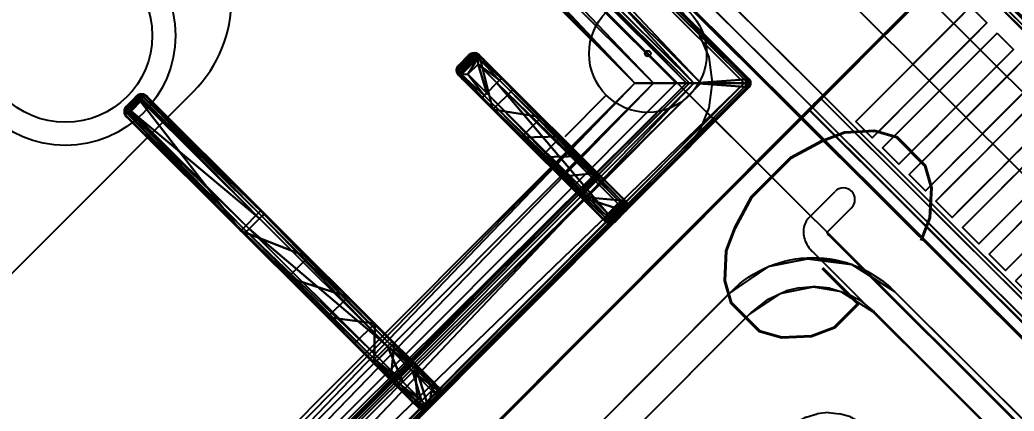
# Model space of a CAD drawing. Header units: millimetres. Extents: x 89237 to 96871, y -22823 to -19192.
# Drawn here: x 91001.9 to 91036.28, y -21288.24 to -21274.71 of the extents above; entities that cross this region are included whole.
import ezdxf

# ---------------------------------------------------------------- set-up
doc = ezdxf.new("R2010")
doc.units = ezdxf.units.MM
doc.header["$LTSCALE"] = 5
doc.linetypes.add('14.022_CEKIRDEKLER_SAFTLAR_+51.00$0$HIDDEN', pattern=[9.525, 6.35, -3.175])
for name, color, linetype in [('200-EquipBlack-3d', 250, 'Continuous'), ('200-EquipBorder-2d', 9, 'Continuous'), ('200-EquipID-2d', 7, 'Continuous'), ('200-EquipInternal-2d', 252, 'Continuous'), ('200-EquipSteel-3d', 9, 'Continuous'), ('250-Gas-2D', 50, 'Continuous')]:
    doc.layers.add(name, color=color, linetype=linetype)
doc.layers.add('200-InsPoint-3D', color=3, linetype='Continuous', plot=False)
doc.styles.add('SIMPLEX', font='simplex')

# ---------------------------------------------------------------- blocks, each defined once
blk = doc.blocks.new('ELECTROLUX-MC7-BODY400X250')
at = {"layer": '200-EquipBorder-2d'}
for p, q in [((0, -655), (0, 0)), ((400, 0), (400, -655))]:
    blk.add_line(p, q, dxfattribs=at)
at = {"layer": '200-EquipInternal-2d'}
blk.add_line((0, -80), (400, -80), dxfattribs=at)
at = {"layer": '200-EquipSteel-3d'}
for points, invisible_edges in [([(0, -0.34, 912.22), (0, 0, 910.5), (400, 0, 910.5), (400, -0.34, 912.22)], 8), ([(0, 0, 902.7), (0, -0.13, 901.81), (400, -0.13, 901.81), (400, 0, 902.7)], 2), ([(0, -0.13, 901.81), (0, -0.54, 901.01), (400, -0.54, 901.01), (400, -0.13, 901.81)], 10), ([(0, -1.32, 913.68), (0, -0.34, 912.22), (400, -0.34, 912.22), (400, -1.32, 913.68)], 10), ([(0, -0.54, 901.01), (0, -1.19, 900.39), (400, -1.19, 900.39), (400, -0.54, 901.01)], 10), ([(0, -1.19, 900.39), (0, -2, 900), (400, -2, 900), (400, -1.19, 900.39)], 8), ([(0, -2.78, 914.66), (0, -1.32, 913.68), (400, -1.32, 913.68), (400, -2.78, 914.66)], 10), ([(0, -655, 650), (0, -655, 900), (0, -2, 900), (0, -102, 724)], 12), ([(0, -2, 900), (0, -2, 724), (0, -102, 724)], 8), ([(0, -4.5, 915), (0, -2.78, 914.66), (400, -2.78, 914.66), (400, -4.5, 915)], 2), ([(400, -655, 650), (400, -102, 724), (400, -2, 900), (400, -655, 900)], 3), ([(400, -2, 900), (400, -2, 724), (400, -102, 724)], 8), ([(0, -71.6, 914.58), (0, -69.5, 915), (400, -69.5, 915), (400, -71.6, 914.58)], 8), ([(0, -73.39, 913.39), (0, -71.6, 914.58), (400, -71.6, 914.58), (400, -73.39, 913.39)], 10), ([(0, -74.58, 911.6), (0, -73.39, 913.39), (400, -73.39, 913.39), (400, -74.58, 911.6)], 10), ([(0, -75, 909.5), (0, -74.58, 911.6), (400, -74.58, 911.6), (400, -75, 909.5)], 2), ([(0, -75.45, 903.59), (0, -75, 905.7), (400, -75, 905.7), (400, -75.45, 903.59)], 8), ([(0, -76.64, 901.78), (0, -75.45, 903.59), (400, -75.45, 903.59), (400, -76.64, 901.78)], 10), ([(0, -78.4, 900.53), (0, -76.64, 901.78), (400, -76.64, 901.78), (400, -78.4, 900.53)], 10), ([(0, -80.5, 900), (0, -78.4, 900.53), (400, -78.4, 900.53), (400, -80.5, 900)], 2), ([(0, -102, 724), (0, -655, 650), (0, -102, 650)], 1), ([(400, -102, 724), (400, -655, 650), (400, -102, 650)], 1)]:
    blk.add_3dface(points, dxfattribs=dict(at, invisible_edges=invisible_edges))
for points in [[(0, 0, 910.5), (0, 0, 902.7), (400, 0, 902.7), (400, 0, 910.5)], [(0, -2, 724), (0, -2, 900), (400, -2, 900), (400, -2, 724)], [(0, -2, 724), (0, -102, 724), (400, -102, 724), (400, -2, 724)], [(0, -69.5, 915), (0, -4.5, 915), (400, -4.5, 915), (400, -69.5, 915)], [(0, -75, 905.7), (0, -75, 909.5), (400, -75, 909.5), (400, -75, 905.7)], [(0, -655, 650), (0, -102, 650), (400, -102, 650), (400, -655, 650)], [(0, -102, 650), (400, -102, 650), (400, -102, 724), (0, -102, 724)]]:
    blk.add_3dface(points, dxfattribs=at)
blk = doc.blocks.new('ELECTROLUX-MC-CAMINO400')
at = {"layer": '200-EquipInternal-2d'}
for points in [[(0, -0.21), (400, -0.21), (400, -75.21), (0, -75.21)], [(14, -10.37), (22, -10.37), (22, -66.52), (14, -66.52)], [(27, -10.37), (35, -10.37), (35, -66.52), (27, -66.52)], [(40, -10.37), (48, -10.37), (48, -66.52), (40, -66.52)], [(53, -10.37), (61, -10.37), (61, -66.52), (53, -66.52)], [(66, -10.37), (74, -10.37), (74, -66.52), (66, -66.52)], [(79, -10.37), (87, -10.37), (87, -66.52), (79, -66.52)]]:
    blk.add_lwpolyline(points, close=True, dxfattribs=at)
at = {"layer": '200-EquipSteel-3d'}
for points in [[(0, -0.21, 917.01), (0, -0.21, 956), (400, -0.21, 956), (400, -0.21, 917.01)], [(0, -69.44, 915), (0, -3.39, 915), (400, -3.39, 915), (400, -69.44, 915)]]:
    blk.add_3dface(points, dxfattribs=at)
for points, invisible_edges in [([(0, -0.21, 956), (0, -0.36, 956.76), (400, -0.36, 956.76), (400, -0.21, 956)], 2), ([(0, -0.25, 916.62), (0, -0.21, 917.01), (400, -0.21, 917.01), (400, -0.25, 916.62)], 8), ([(0, -0.37, 916.23), (0, -0.25, 916.62), (400, -0.25, 916.62), (400, -0.37, 916.23)], 10), ([(0, -0.36, 956.76), (0, -0.78, 957.41), (400, -0.78, 957.41), (400, -0.36, 956.76)], 10), ([(0, -0.56, 915.88), (0, -0.37, 916.23), (400, -0.37, 916.23), (400, -0.56, 915.88)], 10), ([(0, -0.82, 915.58), (0, -0.56, 915.88), (400, -0.56, 915.88), (400, -0.82, 915.58)], 10), ([(0, -0.78, 957.41), (0, -1.43, 957.84), (400, -1.43, 957.84), (400, -0.78, 957.41)], 10), ([(0, -1.41, 915.27), (0, -0.82, 915.58), (400, -0.82, 915.58), (400, -1.41, 915.27)], 10), ([(0, -2.05, 915.07), (0, -1.41, 915.27), (400, -1.41, 915.27), (400, -2.05, 915.07)], 10), ([(0, -1.43, 957.84), (0, -2.19, 958), (400, -2.19, 958), (400, -1.43, 957.84)], 8), ([(0, -2.72, 914.98), (0, -2.05, 915.07), (400, -2.05, 915.07), (400, -2.72, 914.98)], 10), ([(0, -3.39, 915), (0, -2.72, 914.98), (400, -2.72, 914.98), (400, -3.39, 915)], 2), ([(14, -10.37, 957.76), (22, -10.37, 957.76), (22, -2.19, 958), (14, -2.19, 958)], 10), ([(22, -2.19, 958), (27, -2.19, 958), (27, -10.37, 957.76), (22, -10.37, 957.76)], 14), ([(27, -10.37, 957.76), (35, -10.37, 957.76), (35, -2.19, 958), (27, -2.19, 958)], 10), ([(35, -2.19, 958), (40, -2.19, 958), (40, -10.37, 957.76), (35, -10.37, 957.76)], 14), ([(0, -17.47, 956.91), (0, -10.37, 957.76), (14, -10.37, 957.76), (14, -17.47, 956.91)], 10), ([(22, -17.47, 956.91), (22, -10.37, 957.76), (27, -10.37, 957.76), (27, -17.47, 956.91)], 10), ([(35, -17.47, 956.91), (35, -10.37, 957.76), (40, -10.37, 957.76), (40, -17.47, 956.91)], 10), ([(0, -24.48, 955.45), (0, -17.47, 956.91), (14, -17.47, 956.91), (14, -24.48, 955.45)], 10), ([(22, -24.48, 955.45), (22, -17.47, 956.91), (27, -17.47, 956.91), (27, -24.48, 955.45)], 10), ([(35, -24.48, 955.45), (35, -17.47, 956.91), (40, -17.47, 956.91), (40, -24.48, 955.45)], 10), ([(48, -24.48, 955.45), (48, -17.47, 956.91), (53, -17.47, 956.91), (53, -24.48, 955.45)], 10), ([(0, -31.33, 953.39), (0, -24.48, 955.45), (14, -24.48, 955.45), (14, -31.33, 953.39)], 10), ([(22, -31.33, 953.39), (22, -24.48, 955.45), (27, -24.48, 955.45), (27, -31.33, 953.39)], 10), ([(35, -31.33, 953.39), (35, -24.48, 955.45), (40, -24.48, 955.45), (40, -31.33, 953.39)], 10), ([(48, -31.33, 953.39), (48, -24.48, 955.45), (53, -24.48, 955.45), (53, -31.33, 953.39)], 10), ([(0, -37.98, 950.75), (0, -31.33, 953.39), (14, -31.33, 953.39), (14, -37.98, 950.75)], 10), ([(22, -37.98, 950.75), (22, -31.33, 953.39), (27, -31.33, 953.39), (27, -37.98, 950.75)], 10), ([(35, -37.98, 950.75), (35, -31.33, 953.39), (40, -31.33, 953.39), (40, -37.98, 950.75)], 10), ([(48, -37.98, 950.75), (48, -31.33, 953.39), (53, -31.33, 953.39), (53, -37.98, 950.75)], 10), ([(61, -37.98, 950.75), (61, -31.33, 953.39), (66, -31.33, 953.39), (66, -37.98, 950.75)], 10), ([(0, -44.37, 947.54), (0, -37.98, 950.75), (14, -37.98, 950.75), (14, -44.37, 947.54)], 10), ([(22, -44.37, 947.54), (22, -37.98, 950.75), (27, -37.98, 950.75), (27, -44.37, 947.54)], 10), ([(35, -44.37, 947.54), (35, -37.98, 950.75), (40, -37.98, 950.75), (40, -44.37, 947.54)], 10), ([(48, -44.37, 947.54), (48, -37.98, 950.75), (53, -37.98, 950.75), (53, -44.37, 947.54)], 10), ([(61, -44.37, 947.54), (61, -37.98, 950.75), (66, -37.98, 950.75), (66, -44.37, 947.54)], 10), ([(0, -50.47, 943.8), (0, -44.37, 947.54), (14, -44.37, 947.54), (14, -50.47, 943.8)], 10), ([(22, -50.47, 943.8), (22, -44.37, 947.54), (27, -44.37, 947.54), (27, -50.47, 943.8)], 10), ([(35, -50.47, 943.8), (35, -44.37, 947.54), (40, -44.37, 947.54), (40, -50.47, 943.8)], 10), ([(48, -50.47, 943.8), (48, -44.37, 947.54), (53, -44.37, 947.54), (53, -50.47, 943.8)], 10), ([(61, -50.47, 943.8), (61, -44.37, 947.54), (66, -44.37, 947.54), (66, -50.47, 943.8)], 10), ([(74, -50.47, 943.8), (74, -44.37, 947.54), (79, -44.37, 947.54), (79, -50.47, 943.8)], 10), ([(0, -56.22, 939.54), (0, -50.47, 943.8), (14, -50.47, 943.8), (14, -56.22, 939.54)], 10), ([(22, -56.22, 939.54), (22, -50.47, 943.8), (27, -50.47, 943.8), (27, -56.22, 939.54)], 10), ([(35, -56.22, 939.54), (35, -50.47, 943.8), (40, -50.47, 943.8), (40, -56.22, 939.54)], 10), ([(48, -56.22, 939.54), (48, -50.47, 943.8), (53, -50.47, 943.8), (53, -56.22, 939.54)], 10), ([(61, -56.22, 939.54), (61, -50.47, 943.8), (66, -50.47, 943.8), (66, -56.22, 939.54)], 10), ([(74, -56.22, 939.54), (74, -50.47, 943.8), (79, -50.47, 943.8), (79, -56.22, 939.54)], 10), ([(0, -61.59, 934.81), (0, -56.22, 939.54), (14, -56.22, 939.54), (14, -61.59, 934.81)], 10), ([(22, -61.59, 934.81), (22, -56.22, 939.54), (27, -56.22, 939.54), (27, -61.59, 934.81)], 10), ([(35, -61.59, 934.81), (35, -56.22, 939.54), (40, -56.22, 939.54), (40, -61.59, 934.81)], 10), ([(48, -61.59, 934.81), (48, -56.22, 939.54), (53, -56.22, 939.54), (53, -61.59, 934.81)], 10), ([(61, -61.59, 934.81), (61, -56.22, 939.54), (66, -56.22, 939.54), (66, -61.59, 934.81)], 10), ([(74, -61.59, 934.81), (74, -56.22, 939.54), (79, -56.22, 939.54), (79, -61.59, 934.81)], 10), ([(0, -66.52, 929.63), (0, -61.59, 934.81), (14, -61.59, 934.81), (14, -66.52, 929.63)], 10), ([(22, -66.52, 929.63), (22, -61.59, 934.81), (27, -61.59, 934.81), (27, -66.52, 929.63)], 10), ([(35, -66.52, 929.63), (35, -61.59, 934.81), (40, -61.59, 934.81), (40, -66.52, 929.63)], 10), ([(48, -66.52, 929.63), (48, -61.59, 934.81), (53, -61.59, 934.81), (53, -66.52, 929.63)], 10), ([(61, -66.52, 929.63), (61, -61.59, 934.81), (66, -61.59, 934.81), (66, -66.52, 929.63)], 10), ([(74, -66.52, 929.63), (74, -61.59, 934.81), (79, -61.59, 934.81), (79, -66.52, 929.63)], 10), ([(87, -66.52, 929.63), (87, -61.59, 934.81), (92, -61.59, 934.81), (92, -66.52, 929.63)], 10), ([(0, -71, 924.05), (0, -66.52, 929.63), (14, -66.52, 929.63), (14, -71, 924.05)], 14), ([(14, -71, 924.05), (22, -71, 924.05), (22, -66.52, 929.63), (14, -66.52, 929.63)], 11), ([(22, -71, 924.05), (27, -71, 924.05), (27, -66.52, 929.63), (22, -66.52, 929.63)], 15), ([(27, -71, 924.05), (35, -71, 924.05), (35, -66.52, 929.63), (27, -66.52, 929.63)], 11), ([(35, -71, 924.05), (40, -71, 924.05), (40, -66.52, 929.63), (35, -66.52, 929.63)], 15), ([(40, -71, 924.05), (48, -71, 924.05), (48, -66.52, 929.63), (40, -66.52, 929.63)], 11), ([(48, -71, 924.05), (53, -71, 924.05), (53, -66.52, 929.63), (48, -66.52, 929.63)], 15), ([(53, -71, 924.05), (61, -71, 924.05), (61, -66.52, 929.63), (53, -66.52, 929.63)], 11), ([(61, -71, 924.05), (66, -71, 924.05), (66, -66.52, 929.63), (61, -66.52, 929.63)], 15), ([(66, -71, 924.05), (74, -71, 924.05), (74, -66.52, 929.63), (66, -66.52, 929.63)], 11), ([(74, -71, 924.05), (79, -71, 924.05), (79, -66.52, 929.63), (74, -66.52, 929.63)], 15), ([(79, -71, 924.05), (87, -71, 924.05), (87, -66.52, 929.63), (79, -66.52, 929.63)], 11), ([(87, -71, 924.05), (92, -71, 924.05), (92, -66.52, 929.63), (87, -66.52, 929.63)], 15), ([(92, -71, 924.05), (100, -71, 924.05), (100, -66.52, 929.63), (92, -66.52, 929.63)], 11), ([(0, -70.76, 915.05), (0, -69.44, 915), (400, -69.44, 915), (400, -70.76, 915.05)], 8), ([(0, -72.06, 915.25), (0, -70.76, 915.05), (400, -70.76, 915.05), (400, -72.06, 915.25)], 10), ([(0, -74.97, 918.1), (0, -71, 924.05), (400, -71, 924.05), (400, -74.97, 918.1)], 2), ([(0, -73.33, 915.6), (0, -72.06, 915.25), (400, -72.06, 915.25), (400, -73.33, 915.6)], 10), ([(0, -74.56, 916.08), (0, -73.33, 915.6), (400, -73.33, 915.6), (400, -74.56, 916.08)], 10), ([(0, -74.96, 916.48), (0, -74.56, 916.08), (400, -74.56, 916.08), (400, -74.96, 916.48)], 10), ([(0, -75.18, 917), (0, -74.96, 916.48), (400, -74.96, 916.48), (400, -75.18, 917)], 10), ([(0, -74.97, 918.1), (0, -75.18, 917.57), (400, -75.18, 917.57), (400, -74.97, 918.1)], 2), ([(0, -75.18, 917.57), (0, -75.18, 917), (400, -75.18, 917), (400, -75.18, 917.57)], 10)]:
    blk.add_3dface(points, dxfattribs=dict(at, invisible_edges=invisible_edges))
blk = doc.blocks.new('ELECTROLUX-MC7-FRYTOP2-400')
at = {"layer": '200-EquipInternal-2d'}
for p, q in [((26, -91.46), (26, -90)), ((26, -91.46), (26, -102.78)), ((34, -90), (34, -91.46)), ((34, -91.46), (34, -102.13)), ((35, -102.31), (365, -102.31)), ((35, -110.31), (365, -110.31))]:
    blk.add_line(p, q, dxfattribs=at)
blk.add_lwpolyline([(375, -140), (375, -565, -0.414214), (335, -605), (65, -605, -0.414214), (25, -565), (25, -140, -0.414214), (65, -100), (335, -100, -0.414214)], format="xyb", close=True, dxfattribs=at)
blk.add_arc((30, -90), 4, 0, 180, dxfattribs=at)
blk.add_ellipse((30, -91.46), major_axis=(4, 0), ratio=0.707107, start_param=0, end_param=0.00009, dxfattribs=at)
for points, knots in [([(26, -102.78), (26, -103.52), (26.13, -104.26), (26.62, -105.67), (27, -106.33), (27.95, -107.57), (28.55, -108.13), (29.9, -109.06), (30.65, -109.44), (32.21, -109.99), (33.02, -110.17), (34.22, -110.29), (34.61, -110.31), (35, -110.31)], [3.141593, 3.141593, 3.141593, 3.141593, 3.384026, 3.384026, 3.640157, 3.640157, 3.934609, 3.934609, 4.248768, 4.248768, 4.562927, 4.562927, 4.712389, 4.712389, 4.712389, 4.712389]), ([(34, -102.13), (34.07, -102.16), (34.15, -102.19), (34.33, -102.24), (34.45, -102.26), (34.68, -102.3), (34.81, -102.31), (34.96, -102.31), (34.98, -102.31), (35, -102.31)], [4.1798311, 4.1798311, 4.1798311, 4.1798311, 4.33287, 4.33287, 4.5070789, 4.5070789, 4.6851432, 4.6851432, 4.712389, 4.712389, 4.712389, 4.712389])]:
    blk.add_open_spline(points, degree=3, knots=knots, dxfattribs=at)
at = {"layer": '200-EquipSteel-3d'}
for points, invisible_edges in [([(65, -100, 900), (335, -100, 900), (400, -80.5, 900), (0, -80.5, 900)], 11), ([(65, -100, 900), (47.95, -103.82, 900), (42.33, -107.77, 900), (0, -80.5, 900)], 12), ([(42.33, -107.77, 900), (36.72, -111.72, 900), (28.04, -124.69, 900), (0, -80.5, 900)], 12), ([(28.04, -124.69, 900), (25, -140, 900), (0, -80.5, 900)], 10), ([(25, -140, 900), (0, -80.5, 900), (0, -655, 900), (25, -565, 900)], 5), ([(66.11, -110, 890), (52.08, -113.14, 890), (47.95, -103.82, 900), (65, -100, 900)], 10), ([(335, -100, 900), (333.89, -110, 890), (66.11, -110, 890), (65, -100, 900)], 5), ([(52.08, -113.14, 890), (43.99, -118.82, 890), (35.68, -113.27, 900), (47.95, -103.82, 900)], 10), ([(43.99, -118.82, 890), (37.46, -128.59, 890), (28.04, -124.69, 900), (35.68, -113.27, 900)], 10), ([(81.39, -143.37, 890), (48.33, -115.06, 890), (53.52, -112.28, 890), (84.85, -141.52, 890)], 5), ([(53.52, -112.28, 890), (84.85, -141.52, 890), (88.6, -140.38, 890), (59.15, -110.58, 890)], 5), ([(88.6, -140.38, 890), (59.15, -110.58, 890), (65, -110, 890), (92.5, -140, 890)], 5), ([(65, -110, 890), (92.5, -140, 890), (307.5, -140, 890), (335, -110, 890)], 5), ([(43.79, -118.79, 890), (78.36, -145.86, 890), (81.39, -143.37, 890), (48.33, -115.06, 890)], 5), ([(75.87, -148.89, 890), (40.74, -122.35, 890), (43.79, -118.79, 890), (78.36, -145.86, 890)], 5), ([(38.29, -126.34, 890), (74.02, -152.35, 890), (75.87, -148.89, 890), (40.74, -122.35, 890)], 5), ([(37.46, -128.59, 890), (35, -140.98, 890), (25, -140.98, 900), (28.04, -124.69, 900)], 10), ([(72.88, -156.1, 890), (35.83, -132.97, 890), (38.29, -126.34, 890), (74.02, -152.35, 890)], 5), ([(35, -140, 890), (72.5, -160, 890), (72.88, -156.1, 890), (35.83, -132.97, 890)], 5), ([(72.5, -160, 890), (35, -140, 890), (35, -565, 890), (72.5, -500, 890)], 5), ([(35, -140.98, 890), (25, -140.98, 900), (25, -564.02, 900), (35, -564.02, 890)], 5)]:
    blk.add_3dface(points, dxfattribs=dict(at, invisible_edges=invisible_edges))
blk = doc.blocks.new('E7FRED2A00')
for name, p in [('ELECTROLUX-MC7-BODY400X250', (0, 0)), ('ELECTROLUX-MC-CAMINO400', (0, -1.29)), ('ELECTROLUX-MC7-FRYTOP2-400', (0, 0))]:
    blk.add_blockref(name, p)
blk = doc.blocks.new('ELECTROLUX-MC-BURNER6')
at = {"layer": '200-EquipInternal-2d'}
for radius in [38, 30]:
    blk.add_circle((0, 0), radius, dxfattribs=at)
blk = doc.blocks.new('ELECTROLUX-MC7-TOPFYERBRURNERS2')
at = {"layer": '200-EquipInternal-2d'}
for p, q in [((378, -83.5), (22, -83.5)), ((380, -651.5), (380, -85.5)), ((305.96, -143.5), (308.09, -143.5)), ((317.24, -143.5), (308.09, -143.5)), ((377.53, -143.5), (317.24, -143.5)), ((303.52, -146), (303.52, -151)), ((305.63, -146), (303.52, -146)), ((305.63, -151), (305.63, -146)), ((307.98, -146), (317.19, -146)), ((307.98, -146), (307.98, -151)), ((317.19, -146), (378, -146)), ((317.19, -151), (317.19, -146)), ((378, -151), (378, -146)), ((380, -151), (380, -146)), ((380, -151), (380, -146)), ((303.52, -151), (305.63, -151)), ((317.19, -151), (307.98, -151)), ((378, -151), (317.19, -151)), ((308.09, -153.5), (305.96, -153.5)), ((308.09, -153.5), (317.24, -153.5)), ((317.24, -153.5), (377.53, -153.5)), ((232.73, -236.66), (232.73, -242.84)), ((235.11, -234.75), (234.69, -234.75)), ((292.24, -234.75), (235.11, -234.75)), ((354.69, -234.75), (292.24, -234.75)), ((354.69, -234.75), (354.69, -237.25)), ((377.19, -234.75), (354.69, -234.75)), ((232.19, -237.25), (232.19, -242.25)), ((232.19, -237.25), (232.64, -237.25)), ((232.64, -237.25), (232.64, -242.25)), ((234.54, -237.25), (234.54, -242.25)), ((234.54, -237.25), (292.19, -237.25)), ((292.19, -237.25), (292.19, -242.25)), ((292.19, -237.25), (354.69, -237.25)), ((354.69, -237.25), (354.69, -242.25)), ((354.69, -237.25), (379.69, -237.25)), ((379.69, -237.25), (379.69, -242.25)), ((232.64, -242.25), (232.19, -242.25)), ((292.19, -242.25), (234.54, -242.25)), ((354.69, -242.25), (292.19, -242.25)), ((354.69, -242.25), (354.69, -244.75)), ((379.69, -242.25), (354.69, -242.25)), ((234.69, -244.75), (235.11, -244.75)), ((235.11, -244.75), (292.24, -244.75)), ((292.24, -244.75), (354.69, -244.75)), ((354.69, -244.75), (377.19, -244.75))]:
    blk.add_line(p, q, dxfattribs=at)
blk.add_lwpolyline([(48.98, -112.48), (351.02, -112.48), (351.02, -624.52), (48.98, -624.52)], close=True, dxfattribs=at)
blk.add_lwpolyline([(245, -353.5), (245, -222.25, 1), (155, -222.25), (155, -353.5)], format="xyb", dxfattribs=at)
for centre, radius, start, end in [((378, -85.5), 2, 0, 90), ((377.19, -237.25), 2.5, 0, 90), ((377.19, -242.25), 2.5, 270, 0)]:
    blk.add_arc(centre, radius, start, end, dxfattribs=at)
at = {"layer": '200-EquipInternal-2d', "extrusion": (0, 0, -1)}
for centre, major_axis, ratio, start_param, end_param in [((308.09, -146), (0, 2.5), 0.84544, -0.894481, 0), ((317.24, -146), (0, 2.5), 0.02182, 4.712389, 6.283185), ((377.53, -146), (0, 2.5), 0.948965, 0, 0.895145), ((308.09, -146), (1.92, 1.92), 0.8391, 4.014257, 4.690572), ((308.09, -146), (-2.5, 2.5), 0.02182, 4.734206, 5.410521), ((308.09, -151), (-1.92, 1.92), 0.8391, 4.734206, 5.410521), ((308.09, -151), (2.5, 2.5), 0.02182, 4.014257, 4.690572), ((317.24, -151), (0, 2.5), 0.02182, 3.141593, 4.712389), ((308.09, -151), (0, 2.5), 0.84544, 3.141593, 4.036074), ((377.53, -151), (0, 2.5), 0.948965, 2.246448, 3.141593)]:
    blk.add_ellipse(centre, major_axis=major_axis, ratio=ratio, start_param=start_param, end_param=end_param, dxfattribs=at)
at = {"layer": '200-EquipInternal-2d'}
for centre, major_axis, ratio, start_param, end_param in [((234.69, -237.25), (2.5, 0), 0.99863, 1.570796, 3.141593), ((236.11, -237.25), (3.47, 0), 0.720185, 2.903047, 3.141593), ((235.11, -237.25), (0, 2.5), 0.951091, 0, 0.914364), ((292.24, -237.25), (0, 2.5), 0.02182, 0, 1.570796), ((234.69, -242.25), (2.5, 0), 0.99863, 3.141593, 4.712389), ((236.11, -242.25), (-3.47, 0), 0.720185, 0, 0.238546), ((235.11, -242.25), (0, 2.5), 0.951091, 2.227228, 3.141593), ((292.24, -242.25), (0, 2.5), 0.02182, 1.570796, 3.141593)]:
    blk.add_ellipse(centre, major_axis=major_axis, ratio=ratio, start_param=start_param, end_param=end_param, dxfattribs=at)
for points, knots in [([(303.52, -146), (303.52, -145.84), (303.54, -145.68), (303.6, -145.36), (303.65, -145.2), (303.77, -144.89), (303.85, -144.74), (304.03, -144.47), (304.13, -144.34), (304.35, -144.12), (304.47, -144.02), (304.74, -143.83), (304.88, -143.75), (305.18, -143.63), (305.34, -143.58), (305.65, -143.51), (305.81, -143.5), (305.96, -143.5)], [15.096253, 15.096253, 15.096253, 15.096253, 15.567018, 15.567018, 16.037783, 16.037783, 16.508548, 16.508548, 16.979314, 16.979314, 17.45135, 17.45135, 17.923386, 17.923386, 18.395422, 18.395422, 18.867458, 18.867458, 18.867458, 18.867458]), ([(378, -146), (378.13, -145.86), (378.26, -145.71), (378.53, -145.41), (378.67, -145.25), (379.01, -144.87), (379.21, -144.64), (379.38, -144.44)], [0, 0, 0, 0, 0.576945, 0.576945, 1.153889, 1.153889, 2.068716, 2.068716, 2.068716, 2.068716]), ([(379.38, -144.44), (379.55, -144.64), (379.69, -144.87), (379.86, -145.25), (379.91, -145.41), (379.97, -145.71), (379.99, -145.86), (380, -146)], [11.858599, 11.858599, 11.858599, 11.858599, 12.773425, 12.773425, 13.35037, 13.35037, 13.927314, 13.927314, 13.927314, 13.927314]), ([(305.96, -153.5), (305.81, -153.5), (305.65, -153.49), (305.34, -153.42), (305.18, -153.37), (304.88, -153.25), (304.74, -153.17), (304.47, -152.98), (304.35, -152.88), (304.13, -152.66), (304.03, -152.53), (303.85, -152.26), (303.77, -152.11), (303.65, -151.8), (303.6, -151.64), (303.54, -151.32), (303.52, -151.16), (303.52, -151)], [3.776921, 3.776921, 3.776921, 3.776921, 4.248957, 4.248957, 4.720993, 4.720993, 5.193029, 5.193029, 5.665065, 5.665065, 6.135831, 6.135831, 6.606596, 6.606596, 7.077361, 7.077361, 7.548126, 7.548126, 7.548126, 7.548126]), ([(379.38, -152.56), (379.21, -152.36), (379.01, -152.13), (378.67, -151.75), (378.53, -151.59), (378.26, -151.29), (378.13, -151.14), (378, -151)], [11.858599, 11.858599, 11.858599, 11.858599, 12.773425, 12.773425, 13.35037, 13.35037, 13.927314, 13.927314, 13.927314, 13.927314]), ([(380, -151), (379.99, -151.14), (379.97, -151.29), (379.91, -151.59), (379.86, -151.75), (379.69, -152.13), (379.55, -152.36), (379.38, -152.56)], [0, 0, 0, 0, 0.576945, 0.576945, 1.153889, 1.153889, 2.068716, 2.068716, 2.068716, 2.068716]), ([(232.73, -236.66), (232.76, -236.56), (232.8, -236.45), (232.94, -236.13), (233.07, -235.92), (233.22, -235.72)], [0.764042, 0.764042, 0.764042, 0.764042, 1.153889, 1.153889, 2.012527, 2.012527, 2.012527, 2.012527]), ([(233.22, -235.72), (233.31, -235.83), (233.41, -235.94), (233.59, -236.16), (233.68, -236.27), (233.87, -236.49), (233.97, -236.6), (234.15, -236.81), (234.25, -236.91), (234.37, -237.05), (234.41, -237.09), (234.46, -237.16), (234.48, -237.18), (234.5, -237.2), (234.51, -237.21), (234.53, -237.23), (234.53, -237.23), (234.53, -237.24), (234.54, -237.24), (234.54, -237.24), (234.54, -237.24), (234.54, -237.25), (234.54, -237.25), (234.54, -237.25), (234.54, -237.25), (234.54, -237.25), (234.54, -237.25), (234.54, -237.25)], [5.918781, 5.918781, 5.918781, 5.918781, 6.382244, 6.382244, 6.833826, 6.833826, 7.285407, 7.285407, 7.736989, 7.736989, 7.96278, 7.96278, 8.075675, 8.075675, 8.132123, 8.132123, 8.160346, 8.160346, 8.174458, 8.174458, 8.181514, 8.181514, 8.185042, 8.185042, 8.186806, 8.186806, 8.18857, 8.18857, 8.18857, 8.18857]), ([(233.22, -243.78), (233.07, -243.58), (232.94, -243.37), (232.8, -243.04), (232.76, -242.94), (232.73, -242.84)], [11.917214, 11.917214, 11.917214, 11.917214, 12.775852, 12.775852, 13.165698, 13.165698, 13.165698, 13.165698]), ([(234.54, -242.25), (234.54, -242.25), (234.54, -242.25), (234.54, -242.25), (234.54, -242.25), (234.54, -242.25), (234.54, -242.25), (234.54, -242.26), (234.54, -242.26), (234.54, -242.26), (234.53, -242.26), (234.53, -242.27), (234.53, -242.27), (234.51, -242.29), (234.5, -242.3), (234.48, -242.32), (234.46, -242.34), (234.41, -242.4), (234.37, -242.45), (234.25, -242.59), (234.15, -242.69), (233.97, -242.9), (233.87, -243.01), (233.68, -243.23), (233.59, -243.34), (233.41, -243.56), (233.31, -243.67), (233.22, -243.78)], [8.188054, 8.188054, 8.188054, 8.188054, 8.189818, 8.189818, 8.191582, 8.191582, 8.19511, 8.19511, 8.202166, 8.202166, 8.216278, 8.216278, 8.244501, 8.244501, 8.300949, 8.300949, 8.413844, 8.413844, 8.639635, 8.639635, 9.091217, 9.091217, 9.542798, 9.542798, 9.99438, 9.99438, 10.457843, 10.457843, 10.457843, 10.457843])]:
    blk.add_open_spline(points, degree=3, knots=knots, dxfattribs=at)
at = {"layer": '200-EquipSteel-3d'}
for points, invisible_edges in [([(400, -80.5, 900), (345.89, -83.5, 900), (54.11, -83.5, 900), (0, -80.5, 900)], 5), ([(345.89, -83.5, 900), (354.63, -84.65, 900), (400, -80.5, 900)], 10), ([(354.63, -84.65, 900), (362.78, -88.02, 900), (400, -80.5, 900)], 10), ([(362.78, -88.02, 900), (369.77, -93.39, 900), (400, -80.5, 900)], 10), ([(369.77, -93.39, 900), (375.14, -100.38, 900), (400, -80.5, 900)], 10), ([(375.14, -100.38, 900), (378.51, -108.53, 900), (400, -80.5, 900)], 10), ([(378.51, -108.53, 900), (379.66, -117.26, 900), (400, -80.5, 900)], 10), ([(400, -655, 900), (379.66, -619.74, 900), (379.66, -117.26, 900), (400, -80.5, 900)], 5)]:
    blk.add_3dface(points, dxfattribs=dict(at, invisible_edges=invisible_edges))
at = {"layer": '200-EquipBlack-3d'}
mesh = blk.add_polyface(dxfattribs=at)
corners = [(379.78, -85.71, 904.1), (380, -85.5, 900), (379.52, -84.72, 904.14), (379.73, -84.5, 900), (378, -83.5, 900), (378.78, -83.98, 904.14), (379, -83.77, 900), (377.79, -83.72, 904.1), (379.48, -85.71, 905.06), (379.29, -84.85, 905), (378.65, -85.21, 905.73), (378.76, -85.71, 905.75), (378.65, -84.21, 905), (377.79, -84.02, 905.06), (378.29, -84.85, 905.73), (377.79, -84.74, 905.75), (377.79, -85.71, 906), (22.21, -85.71, 906), (22.21, -84.74, 905.75), (22.21, -84.02, 905.06), (22.21, -83.72, 904.1), (22, -83.5, 900), (365.45, -638.95, 900), (22, -653.5, 900), (34.55, -638.95, 900), (365.45, -98.05, 900), (380, -651.5, 900), (34.55, -98.05, 900), (20, -85.5, 900), (21, -83.77, 900), (379.73, -652.5, 900), (379, -653.23, 900), (378, -653.5, 900), (20, -651.5, 900), (20.27, -652.5, 900), (21, -653.23, 900), (20.27, -84.5, 900), (21.22, -83.98, 904.14), (20.48, -84.72, 904.14), (20.22, -85.71, 904.1), (21.35, -84.21, 905), (21.71, -84.85, 905.73), (20.71, -84.85, 905), (20.52, -85.71, 905.06), (21.35, -85.21, 905.73), (21.24, -85.71, 905.75), (22.21, -651.29, 906), (21.24, -651.29, 905.75), (20.52, -651.29, 905.06), (20.22, -651.29, 904.1), (20.48, -652.28, 904.14), (21.22, -653.02, 904.14), (22.21, -653.28, 904.1), (20.71, -652.15, 905), (21.35, -651.79, 905.73), (21.35, -652.79, 905), (22.21, -652.98, 905.06), (21.71, -652.15, 905.73), (22.21, -652.26, 905.75), (35.55, -637.95, 899.73), (35.55, -99.05, 899.73), (36.28, -99.78, 899), (36.28, -637.22, 899), (38.88, -634.62, 902.5), (38.88, -102.38, 902.5), (36.31, -637.19, 905.06), (36.31, -99.81, 905.06), (32.81, -96.31, 906), (32.81, -640.69, 906), (48.98, -624.52, 885), (48.98, -112.48, 885), (44.36, -107.86, 885), (44.36, -629.14, 885), (377.79, -653.28, 904.1), (377.79, -652.98, 905.06), (377.79, -651.29, 906), (377.79, -652.26, 905.75), (363.72, -637.22, 899), (364.45, -637.95, 899.73), (364.45, -99.05, 899.73), (363.72, -99.78, 899), (367.19, -640.69, 906), (367.19, -96.31, 906), (378.78, -653.02, 904.14), (379.52, -652.28, 904.14), (379.78, -651.29, 904.1), (378.65, -652.79, 905), (378.29, -652.15, 905.73), (379.29, -652.15, 905), (379.48, -651.29, 905.06), (378.65, -651.79, 905.73), (378.76, -651.29, 905.75), (361.12, -634.62, 902.5), (351.02, -624.52, 885), (363.69, -637.19, 905.06), (355.64, -629.14, 885), (355.64, -107.86, 885), (351.02, -112.48, 885), (361.12, -102.38, 902.5), (363.69, -99.81, 905.06)]
mesh.append_faces([[corners[k] for k in face] for face in [(16, 10, 14), (17, 41, 44), (46, 54, 57), (75, 87, 90)]])
mesh.append_faces([[corners[k] for k in face] for face in [(4, 5, 6), (8, 10, 11), (16, 11, 10), (15, 16, 14), (7, 19, 13), (13, 18, 15), (28, 38, 36), (19, 41, 18), (17, 18, 41), (45, 17, 44), (39, 48, 43), (43, 47, 45), (23, 51, 35), (48, 54, 47), (46, 47, 54), (58, 46, 57), (52, 74, 56), (76, 56, 74), (26, 84, 30), (74, 87, 76), (85, 88, 84), (88, 87, 86), (75, 76, 87), (91, 75, 90), (85, 8, 89), (11, 89, 8)]], dxfattribs={"vtx0": -1})
mesh.append_faces([[corners[k] for k in face] for face in [(16, 15, 17), (22, 23, 24), (25, 26, 22), (27, 21, 25), (21, 28, 29), (6, 1, 4), (4, 25, 21), (24, 28, 27), (35, 33, 23), (26, 25, 1), (23, 22, 32), (17, 45, 46), (75, 81, 46), (81, 16, 82), (46, 67, 17), (17, 82, 16), (93, 72, 69), (72, 93, 95), (70, 71, 97), (97, 95, 93)]], dxfattribs={"vtx0": -1, "vtx1": -1})
mesh.append_faces([[corners[k] for k in face] for face in [(21, 27, 28), (4, 1, 25), (26, 32, 22), (24, 23, 33)]], dxfattribs={"vtx0": -1, "vtx1": -1, "vtx2": -1})
mesh.append_faces([[corners[k] for k in face] for face in [(17, 15, 18), (24, 33, 28), (46, 45, 47), (75, 58, 76), (16, 91, 11)]], dxfattribs={"vtx0": -1, "vtx2": -1})
mesh.append_faces([[corners[k] for k in face] for face in [(0, 1, 2), (5, 2, 6), (8, 0, 9), (5, 12, 2), (5, 7, 12), (12, 13, 14), (12, 14, 9), (2, 9, 0), (10, 9, 14), (19, 18, 13), (4, 21, 7), (30, 31, 26), (34, 33, 35), (20, 21, 37), (38, 37, 36), (19, 20, 40), (38, 42, 37), (38, 39, 42), (42, 43, 44), (42, 44, 40), (37, 40, 20), (41, 40, 44), (48, 47, 43), (28, 33, 39), (49, 33, 50), (51, 50, 35), (48, 49, 53), (51, 55, 50), (51, 52, 55), (55, 56, 57), (55, 57, 53), (50, 53, 49), (54, 53, 57), (24, 27, 59), (61, 62, 60), (63, 64, 65), (67, 68, 66), (69, 70, 63), (61, 71, 62), (73, 74, 52), (58, 56, 76), (32, 73, 23), (62, 77, 59), (22, 24, 78), (27, 25, 60), (80, 61, 79), (73, 32, 83), (84, 83, 30), (74, 73, 86), (88, 89, 90), (88, 86, 84), (83, 84, 86), (92, 93, 63), (68, 81, 65), (92, 63, 94), (72, 95, 62), (95, 96, 77), (98, 97, 92), (81, 82, 94), (98, 92, 99), (77, 80, 78), (25, 22, 79), (0, 8, 85), (91, 89, 11), (80, 96, 61), (70, 97, 64), (64, 98, 66), (82, 67, 99), (1, 0, 26)]], dxfattribs={"vtx1": -1})
mesh.append_faces([[corners[k] for k in face] for face in [(31, 32, 26), (75, 46, 58), (75, 16, 81), (81, 68, 46), (68, 67, 46), (67, 82, 17), (70, 69, 71), (72, 71, 69), (71, 96, 97), (96, 95, 97), (16, 75, 91)]], dxfattribs={"vtx1": -1, "vtx2": -1})
mesh.append_faces([[corners[k] for k in face] for face in [(1, 3, 2), (4, 7, 5), (2, 3, 6), (8, 9, 10), (7, 13, 12), (12, 9, 2), (13, 15, 14), (7, 20, 19), (21, 20, 7), (6, 3, 1), (28, 36, 29), (21, 29, 37), (28, 39, 38), (37, 29, 36), (19, 40, 41), (39, 43, 42), (42, 40, 37), (43, 45, 44), (39, 49, 48), (33, 49, 39), (33, 34, 50), (23, 52, 51), (50, 34, 35), (48, 53, 54), (52, 56, 55), (55, 53, 50), (56, 58, 57), (27, 60, 59), (62, 59, 60), (64, 66, 65), (68, 65, 66), (70, 64, 63), (71, 72, 62), (73, 52, 23), (77, 78, 59), (24, 59, 78), (25, 79, 60), (61, 60, 79), (32, 31, 83), (26, 85, 84), (83, 31, 30), (74, 86, 87), (73, 83, 86), (85, 89, 88), (88, 90, 87), (89, 91, 90), (93, 69, 63), (81, 94, 65), (63, 65, 94), (95, 77, 62), (96, 80, 77), (97, 93, 92), (82, 99, 94), (92, 94, 99), (80, 79, 78), (22, 78, 79), (96, 71, 61), (97, 98, 64), (98, 99, 66), (67, 66, 99), (0, 85, 26)]], dxfattribs={"vtx2": -1})
mesh = blk.add_polyface(dxfattribs=at)
corners = [(307.98, -151, 934.6), (306.44, -144.44, 933.98), (306.44, -152.56, 933.98), (307.98, -146, 934.6), (305.63, -146, 932.53), (305.63, -151, 932.53), (303.71, -151.96, 920.55), (303.52, -151, 920.59), (304.24, -152.77, 920.43), (307.18, -153.25, 933.14), (305.96, -153.5, 920), (308.09, -153.5, 932.1), (305.03, -153.31, 920.24), (303.52, -146, 920.59), (303.71, -145.04, 920.55), (307.18, -143.75, 933.14), (304.24, -144.23, 920.43), (305.03, -143.69, 920.24), (305.96, -143.5, 920), (308.09, -143.5, 932.1), (317.24, -153.5, 932.5), (322.73, -153.5, 912.68), (375.79, -153.5, 932.5), (346.02, -153.5, 885), (363.72, -153.5, 899), (336.51, -153.5, 900.63), (355.64, -153.5, 885), (364.17, -153.5, 899.53), (364.77, -153.5, 899.88), (377.5, -153.5, 900), (365.45, -153.5, 900), (322.73, -143.5, 912.68), (346.02, -143.5, 885), (336.51, -143.5, 900.63), (317.24, -143.5, 932.5), (377.5, -143.5, 900), (365.45, -143.5, 900), (375.79, -143.5, 932.5), (364.77, -143.5, 899.88), (364.17, -143.5, 899.53), (355.64, -143.5, 885), (363.72, -143.5, 899), (378.27, -146, 933.1), (380, -146, 900), (378.1, -145.2, 933.81), (378.75, -143.83, 900), (377.64, -144.44, 934.45), (379.66, -144.75, 900), (376.82, -143.75, 933.58), (380, -151, 900), (378.27, -151, 933.1), (379.66, -152.25, 900), (378.75, -153.17, 900), (317.19, -144.75, 934.67), (317.19, -146, 935), (317.21, -143.83, 933.75), (376.98, -145.2, 934.87), (376.27, -146, 935), (317.19, -151, 935), (376.27, -151, 935), (377.64, -152.56, 934.45), (376.98, -151.8, 934.87), (378.1, -151.8, 933.81), (376.82, -153.25, 933.58), (317.21, -153.17, 933.75), (317.19, -152.25, 934.67)]
mesh.append_faces([[corners[k] for k in face] for face in [(5, 6, 2), (5, 7, 6), (6, 8, 2), (13, 4, 14), (16, 14, 1), (1, 14, 4), (42, 43, 44), (45, 46, 47), (46, 45, 48), (46, 44, 47), (44, 43, 47), (1, 55, 15), (48, 55, 46), (46, 53, 56), (57, 56, 54), (50, 62, 49), (49, 62, 51), (63, 52, 60), (52, 51, 60), (60, 51, 62), (61, 65, 60), (59, 58, 61), (60, 64, 63), (9, 64, 2)]])
mesh.append_faces([[corners[k] for k in face] for face in [(0, 1, 2), (15, 16, 1), (16, 15, 17), (19, 17, 15), (32, 25, 33), (35, 48, 45), (35, 30, 36), (3, 53, 1), (53, 55, 1), (55, 53, 46), (58, 65, 61), (65, 64, 60), (64, 65, 2), (65, 0, 2)]], dxfattribs={"vtx0": -1})
mesh.append_faces([[corners[k] for k in face] for face in [(20, 21, 22), (23, 24, 25), (25, 22, 21), (30, 22, 28), (12, 17, 10), (17, 12, 16), (6, 14, 8), (8, 16, 12), (18, 34, 31), (37, 31, 34), (51, 29, 49), (49, 30, 43)]], dxfattribs={"vtx0": -1, "vtx1": -1})
mesh.append_faces([[corners[k] for k in face] for face in [(25, 28, 22), (37, 38, 33), (35, 43, 30)]], dxfattribs={"vtx0": -1, "vtx1": -1, "vtx2": -1})
mesh.append_faces([[corners[k] for k in face] for face in [(37, 33, 31), (33, 39, 41), (34, 15, 55), (34, 55, 48), (58, 54, 3), (54, 58, 59), (20, 63, 64), (20, 64, 9)]], dxfattribs={"vtx0": -1, "vtx2": -1})
mesh.append_faces([[corners[k] for k in face] for face in [(1, 4, 2), (2, 8, 9), (10, 11, 12), (12, 9, 8), (4, 13, 5), (18, 17, 19), (11, 10, 20), (29, 22, 30), (7, 13, 6), (10, 18, 21), (25, 21, 33), (19, 34, 18), (35, 36, 37), (40, 32, 41), (37, 48, 35), (43, 42, 49), (45, 47, 35), (19, 15, 34), (37, 34, 48), (0, 58, 3), (57, 54, 59), (42, 44, 50), (46, 60, 44), (60, 46, 61), (59, 61, 57), (62, 50, 44), (22, 29, 63), (22, 63, 20), (11, 20, 9), (26, 23, 40), (24, 26, 41), (36, 30, 38), (24, 41, 27), (39, 38, 27)]], dxfattribs={"vtx1": -1})
mesh.append_faces([[corners[k] for k in face] for face in [(10, 21, 20), (24, 27, 25), (27, 28, 25), (13, 14, 6), (14, 16, 8), (36, 38, 37), (38, 39, 33), (32, 33, 41), (47, 43, 35), (29, 30, 49), (3, 54, 53), (58, 0, 65)]], dxfattribs={"vtx1": -1, "vtx2": -1})
mesh.append_faces([[corners[k] for k in face] for face in [(0, 3, 1), (4, 5, 2), (11, 9, 12), (13, 7, 5), (23, 26, 24), (17, 18, 10), (18, 31, 21), (32, 23, 25), (21, 31, 33), (42, 50, 49), (51, 52, 29), (54, 56, 53), (46, 56, 61), (60, 62, 44), (61, 56, 57), (29, 52, 63), (23, 32, 40), (26, 40, 41), (30, 28, 38), (41, 39, 27), (38, 28, 27)]], dxfattribs={"vtx2": -1})
mesh = blk.add_polyface(dxfattribs=at)
corners = [(234.06, -235.01, 931.06), (233.44, -235.08, 922), (233.22, -235.72, 931.91), (235.11, -234.75, 930.01), (234.69, -234.75, 922), (232.52, -236, 922), (232.73, -236.66, 931.11), (232.64, -237.25, 930.59), (232.64, -237.1, 930.62), (232.19, -237.25, 922), (232.66, -236.95, 930.72), (290.6, -234.75, 922), (290.6, -244.75, 922), (234.69, -244.75, 922), (232.52, -243.5, 922), (233.44, -244.41, 922), (232.19, -242.25, 922), (292.24, -234.75, 932.5), (313.55, -234.75, 917.44), (354.69, -234.75, 932.5), (365.94, -234.75, 929.49), (374.17, -234.75, 921.25), (377.19, -234.75, 900), (365.45, -234.75, 900), (377.19, -234.75, 910), (333.01, -234.75, 904.45), (364.77, -234.75, 899.88), (364.17, -234.75, 899.53), (355.64, -234.75, 885), (346.02, -234.75, 885), (363.72, -234.75, 899), (292.21, -235.08, 933.75), (233.92, -236.54, 932.35), (292.19, -236, 934.67), (292.19, -237.25, 935), (234.26, -236.93, 932.45), (234.42, -237.1, 932.47), (234.48, -237.18, 932.48), (234.52, -237.22, 932.48), (234.54, -237.25, 932.48), (354.69, -235.08, 933.75), (366.56, -235.08, 930.57), (354.69, -237.25, 935), (367.02, -236, 931.36), (354.69, -236, 934.67), (367.19, -237.25, 931.65), (376.05, -236, 922.33), (375.25, -235.08, 921.87), (379.69, -237.25, 910), (379.35, -236, 910), (376.34, -237.25, 922.5), (378.44, -235.08, 910), (379.69, -237.25, 900), (379.35, -236, 900), (378.44, -235.08, 900), (233.22, -243.78, 931.91), (232.73, -242.84, 931.11), (233.92, -242.96, 932.35), (234.26, -242.57, 932.45), (234.42, -242.4, 932.47), (234.48, -242.32, 932.48), (234.54, -242.26, 932.48), (232.64, -242.25, 930.59), (232.64, -242.4, 930.62), (232.66, -242.55, 930.72), (234.06, -244.49, 931.06), (235.11, -244.75, 930.01), (292.24, -244.75, 932.5), (333.01, -244.75, 904.45), (377.19, -244.75, 910), (313.55, -244.75, 917.44), (346.02, -244.75, 885), (363.72, -244.75, 899), (355.64, -244.75, 885), (364.17, -244.75, 899.53), (364.77, -244.75, 899.88), (365.45, -244.75, 900), (377.19, -244.75, 900), (374.17, -244.75, 921.25), (365.94, -244.75, 929.49), (354.69, -244.75, 932.5), (378.44, -244.41, 910), (375.25, -244.41, 921.87), (379.69, -242.25, 910), (376.05, -243.5, 922.33), (379.35, -243.5, 910), (376.34, -242.25, 922.5), (367.02, -243.5, 931.36), (366.56, -244.41, 930.57), (354.69, -242.25, 935), (354.69, -243.5, 934.67), (367.19, -242.25, 931.65), (354.69, -244.41, 933.75), (378.44, -244.41, 900), (379.69, -242.25, 900), (379.35, -243.5, 900), (292.21, -244.41, 933.75), (292.19, -243.5, 934.67), (292.19, -242.25, 935)]
mesh.append_faces([[corners[k] for k in face] for face in [(0, 1, 2), (1, 5, 2), (2, 5, 6), (32, 33, 2), (2, 31, 0), (56, 14, 55), (65, 55, 15), (15, 55, 14), (65, 96, 55), (55, 97, 57)]])
mesh.append_faces([[corners[k] for k in face] for face in [(9, 6, 5), (33, 31, 2), (20, 40, 41), (42, 43, 44), (43, 47, 41), (50, 49, 46), (51, 46, 49), (48, 53, 49), (22, 51, 54), (54, 49, 53), (6, 55, 2), (13, 65, 15), (78, 81, 82), (83, 84, 85), (84, 88, 82), (91, 90, 87), (92, 87, 90), (94, 85, 95), (95, 81, 93), (83, 50, 86), (42, 91, 45), (45, 86, 50), (96, 97, 55), (89, 97, 90), (90, 96, 92), (29, 68, 25), (12, 18, 70), (70, 25, 68)]], dxfattribs={"vtx0": -1})
mesh.append_faces([[corners[k] for k in face] for face in [(5, 11, 9), (13, 14, 12), (11, 17, 18), (24, 18, 21), (30, 25, 27), (19, 40, 20), (56, 10, 64), (7, 9, 62), (66, 12, 67), (68, 69, 70), (71, 72, 68), (70, 67, 12), (69, 81, 78), (22, 52, 23), (95, 77, 94), (80, 92, 67), (97, 96, 90), (34, 98, 42)]], dxfattribs={"vtx0": -1, "vtx1": -1})
mesh.append_faces([[corners[k] for k in face] for face in [(24, 23, 25), (36, 37, 34), (37, 38, 34), (38, 39, 34), (60, 37, 59), (37, 60, 38), (38, 61, 39), (61, 38, 60), (37, 36, 59), (62, 64, 10), (69, 68, 76), (23, 94, 77), (61, 60, 98), (60, 59, 98), (39, 61, 34), (61, 98, 34)]], dxfattribs={"vtx0": -1, "vtx1": -1, "vtx2": -1})
mesh.append_faces([[corners[k] for k in face] for face in [(24, 25, 18), (17, 0, 31), (24, 47, 51), (17, 31, 40), (80, 88, 92), (69, 93, 81), (67, 96, 65), (98, 57, 97), (67, 92, 96)]], dxfattribs={"vtx0": -1, "vtx2": -1})
mesh.append_faces([[corners[k] for k in face] for face in [(0, 3, 1), (10, 6, 9), (1, 4, 5), (4, 3, 11), (22, 23, 24), (28, 29, 30), (3, 0, 17), (35, 36, 34), (20, 41, 21), (43, 45, 46), (43, 41, 44), (48, 49, 50), (50, 46, 45), (47, 21, 41), (40, 44, 41), (40, 31, 44), (52, 53, 48), (51, 49, 54), (55, 57, 2), (58, 35, 57), (58, 59, 35), (32, 2, 57), (6, 10, 56), (8, 7, 10), (63, 64, 62), (14, 56, 16), (64, 63, 16), (13, 12, 66), (77, 69, 76), (78, 82, 79), (84, 86, 87), (84, 82, 85), (89, 90, 91), (91, 87, 86), (88, 79, 82), (81, 85, 82), (77, 93, 69), (85, 81, 95), (48, 50, 83), (91, 86, 45), (52, 48, 94), (54, 53, 22), (76, 23, 77), (66, 67, 65), (58, 57, 98), (71, 68, 29), (18, 25, 70), (71, 29, 73), (73, 28, 72), (23, 76, 26), (72, 30, 74), (27, 26, 74)]], dxfattribs={"vtx1": -1})
mesh.append_faces([[corners[k] for k in face] for face in [(7, 8, 9), (4, 11, 5), (11, 12, 9), (14, 16, 12), (16, 9, 12), (3, 17, 11), (17, 19, 18), (19, 20, 18), (20, 21, 18), (23, 26, 25), (26, 27, 25), (29, 25, 30), (33, 32, 34), (34, 42, 33), (33, 44, 31), (19, 17, 40), (22, 24, 51), (36, 35, 59), (7, 62, 10), (9, 16, 62), (63, 62, 16), (72, 74, 68), (74, 75, 68), (75, 76, 68), (69, 78, 70), (78, 79, 70), (79, 80, 70), (80, 67, 70), (53, 52, 22), (52, 94, 23), (89, 98, 97)]], dxfattribs={"vtx1": -1, "vtx2": -1})
mesh.append_faces([[corners[k] for k in face] for face in [(3, 4, 1), (8, 10, 9), (13, 15, 14), (32, 35, 34), (42, 45, 43), (43, 46, 47), (24, 21, 47), (51, 47, 46), (42, 44, 33), (6, 56, 55), (35, 32, 57), (13, 66, 65), (56, 64, 16), (71, 73, 72), (83, 86, 84), (84, 87, 88), (80, 79, 88), (92, 88, 87), (94, 83, 85), (42, 89, 91), (48, 83, 94), (95, 93, 77), (59, 58, 98), (98, 89, 42), (12, 11, 18), (29, 28, 73), (28, 30, 72), (76, 75, 26), (30, 27, 74), (26, 75, 74)]], dxfattribs={"vtx2": -1})
mesh = blk.add_polyface(dxfattribs=at)
corners = [(33.32, -379.61, 880), (366.68, -379.61, 880), (33.32, -383.23, 880), (366.68, -383.23, 880), (33.32, -353.77, 880), (366.68, -353.77, 880), (33.32, -357.39, 880), (366.68, -357.39, 880), (370.45, -357.54, 894.07), (29.55, -357.54, 894.07), (370.7, -357.75, 894.84), (28.97, -357.94, 895.59), (371.03, -357.94, 895.59), (29.3, -357.75, 894.84), (28.57, -358.13, 896.29), (371.43, -358.13, 896.29), (29.55, -361.16, 894.07), (370.45, -375.84, 894.07), (29.55, -375.84, 894.07), (370.5, -375.79, 894.26), (29.44, -375.74, 894.46), (370.56, -375.74, 894.46), (29.5, -375.79, 894.26), (29.37, -375.68, 894.65), (370.63, -375.68, 894.65), (29.55, -379.46, 894.07), (21.82, -362.96, 900), (25.49, -360.12, 899.11), (21.82, -374.04, 900), (25.49, -376.88, 899.11), (28.44, -363.73, 896.5), (27.13, -358.95, 897.99), (28.77, -362.18, 895.96), (29.07, -361.65, 895.39), (29.44, -361.26, 894.46), (29.5, -361.21, 894.26), (29.37, -361.32, 894.65), (28.53, -362.91, 896.36), (28.44, -373.27, 896.5), (28.53, -374.09, 896.36), (28.57, -378.87, 896.29), (28.77, -374.82, 895.96), (28.97, -379.06, 895.59), (29.3, -379.25, 894.84), (29.07, -375.35, 895.39), (27.13, -378.05, 897.99), (378.18, -362.96, 900), (374.51, -360.12, 899.11), (372.87, -358.95, 897.99), (370.45, -361.16, 894.07), (370.56, -361.26, 894.46), (370.5, -361.21, 894.26), (370.63, -361.32, 894.65), (370.93, -361.65, 895.39), (371.23, -362.18, 895.96), (371.47, -362.91, 896.36), (371.56, -363.73, 896.5), (371.56, -373.27, 896.5), (371.47, -374.09, 896.36), (370.93, -375.35, 895.39), (371.23, -374.82, 895.96), (370.45, -379.46, 894.07), (371.03, -379.06, 895.59), (370.7, -379.25, 894.84), (371.43, -378.87, 896.29), (372.87, -378.05, 897.99), (378.18, -374.04, 900), (374.51, -376.88, 899.11)]
mesh.append_faces([[corners[k] for k in face] for face in [(28, 27, 29), (39, 40, 38), (29, 31, 45), (26, 47, 27), (15, 31, 48), (48, 27, 47), (32, 55, 37), (56, 37, 55), (38, 58, 39), (60, 39, 58), (40, 65, 45), (66, 29, 67), (67, 45, 65), (48, 56, 15), (46, 67, 47), (47, 65, 48)]], dxfattribs={"vtx0": -1})
mesh.append_faces([[corners[k] for k in face] for face in [(8, 9, 10), (11, 12, 13), (13, 10, 9), (17, 18, 19), (20, 21, 22), (22, 19, 18), (11, 32, 14), (32, 11, 33), (9, 34, 13), (13, 33, 11), (40, 41, 42), (23, 43, 44), (43, 20, 25), (18, 25, 22), (22, 25, 20), (44, 42, 41), (6, 49, 16), (50, 35, 51), (35, 50, 34), (52, 34, 50), (51, 16, 49), (2, 61, 25), (62, 43, 63), (43, 62, 42), (64, 42, 62), (63, 25, 61), (56, 65, 57), (62, 60, 64), (60, 62, 59), (61, 21, 63), (63, 59, 62), (15, 54, 12), (52, 10, 53), (10, 50, 8), (49, 8, 51), (51, 8, 50), (53, 12, 54)]], dxfattribs={"vtx0": -1, "vtx1": -1})
mesh.append_faces([[corners[k] for k in face] for face in [(25, 18, 0), (38, 45, 31), (56, 48, 65), (8, 49, 7)]], dxfattribs={"vtx0": -1, "vtx2": -1})
mesh.append_faces([[corners[k] for k in face] for face in [(0, 1, 2), (4, 5, 6), (5, 4, 8), (14, 15, 11), (4, 6, 9), (1, 0, 17), (23, 24, 20), (2, 25, 0), (26, 27, 28), (14, 30, 31), (40, 45, 38), (27, 31, 29), (46, 47, 26), (31, 27, 48), (7, 49, 6), (36, 34, 52), (52, 53, 36), (54, 32, 53), (54, 55, 32), (30, 37, 56), (33, 36, 53), (57, 38, 56), (57, 58, 38), (59, 44, 60), (59, 24, 44), (41, 39, 60), (3, 61, 2), (40, 42, 64), (64, 65, 40), (29, 45, 67), (46, 26, 66), (67, 65, 47), (56, 55, 15), (5, 8, 7), (3, 1, 61)]], dxfattribs={"vtx1": -1})
mesh.append_faces([[corners[k] for k in face] for face in [(4, 9, 8), (15, 12, 11), (12, 10, 13), (6, 16, 9), (0, 18, 17), (24, 21, 20), (21, 19, 22), (16, 35, 9), (35, 34, 9), (34, 36, 13), (36, 33, 13), (32, 37, 14), (30, 38, 31), (39, 41, 40), (23, 20, 43), (43, 42, 44), (35, 16, 51), (43, 25, 63), (17, 19, 61), (19, 21, 61), (21, 24, 63), (24, 59, 63), (60, 58, 64), (55, 54, 15), (52, 50, 10), (10, 12, 53), (1, 17, 61)]], dxfattribs={"vtx1": -1, "vtx2": -1})
mesh.append_faces([[corners[k] for k in face] for face in [(1, 3, 2), (5, 7, 6), (37, 30, 14), (15, 14, 31), (32, 33, 53), (38, 30, 56), (24, 23, 44), (44, 41, 60), (66, 28, 29), (26, 28, 66), (46, 66, 67), (65, 64, 57), (58, 57, 64)]], dxfattribs={"vtx2": -1})
blk = doc.blocks.new('E7GCGD2C00')
for name, p in [('ELECTROLUX-MC7-BODY400X250', (0, 0)), ('ELECTROLUX-MC7-TOPFYERBRURNERS2', (0, 0)), ('ELECTROLUX-MC-BURNER6', (200, -239.75))]:
    blk.add_blockref(name, p)
blk = doc.blocks.new('GCON')
at = {"layer": '200-InsPoint-3D'}
blk.add_point((0, 0), dxfattribs=at)
at = {"layer": '250-Gas-2D'}
for p, q in [((20.32, 0), (40.64, 0)), ((0, -20.32), (0, -40.64))]:
    blk.add_line(p, q, dxfattribs=at)
for radius in [20.32, 1]:
    blk.add_circle((0, 0), radius, dxfattribs=at)
at = {"layer": '250-Gas-2D', "style": 'SIMPLEX', "flags": 8}
blk.add_attdef('G', (50.05, -40.64), '', height=81, dxfattribs=at)

msp = doc.modelspace()

# ---------------------------------------------------------------- linework, layer by layer
at = {"layer": '200-EquipID-2d', "linetype": '14.022_CEKIRDEKLER_SAFTLAR_+51.00$0$HIDDEN'}
for points in [[(91078.04, -21318.572), (90986.001, -21226.755), (90911.425, -21301.512), (91003.464, -21393.329)], [(91075.211, -21318.576), (90986.004, -21229.584), (90914.253, -21301.509), (91003.461, -21390.5)]]:
    msp.add_lwpolyline(points, close=True, dxfattribs=at)

# ---------------------------------------------------------------- block references
at = {"xscale": 0.0999999999957735, "yscale": 0.09999999999854481, "zscale": 0.1, "rotation": 315.0775352073464}
for name, p in [('E7GCGD2C00', (91006.249, -21244.151)), ('E7FRED2A00', (91034.606, -21272.431))]:
    msp.add_blockref(name, p, dxfattribs=at)
at = {"xscale": 0.1000000000041464, "yscale": 0.09999999999854481, "zscale": 0.1, "rotation": 315.0107742006696}
msp.add_blockref('GCON', (91023.616, -21275.877), dxfattribs=at).add_auto_attribs({'G': 'G'})

doc.saveas('drawing.dxf')
